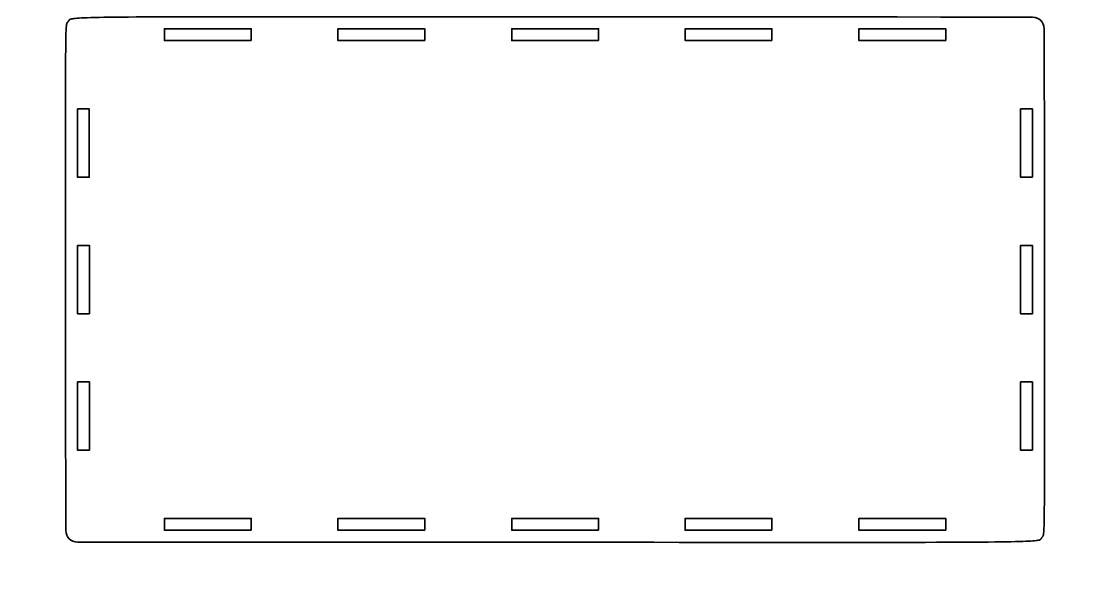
# Model space of a CAD drawing. Header units: inches. Extents: x 9 to 406, y -4 to 400.
# Drawn here: x 10.8 to 281.2, y -4.2 to 134.1 of the extents above; entities that cross this region are included whole.
import ezdxf

# ---------------------------------------------------------------- set-up
doc = ezdxf.new("R2010")
doc.units = ezdxf.units.IN
doc.header["$MEASUREMENT"] = 0
doc.layers.add('_U+0421_U+043B_U+043E_U+0439 1', color=7, linetype='Continuous')

msp = doc.modelspace()

# ---------------------------------------------------------------- linework, layer by layer
at = {"layer": '_U+0421_U+043B_U+043E_U+0439 1', "color": 250, "lineweight": 35, "true_color": 0x373435}
for points in [[(69.01, 129.24), (47, 129.24), (47, 132.24), (69.01, 132.24), (69.01, 129.24)], [(113, 129.24), (90.99, 129.24), (90.99, 132.24), (113, 132.24), (113, 129.24)], [(157.03, 129.24), (135.02, 129.24), (135.02, 132.24), (157.03, 132.24), (157.03, 129.24)], [(200.98, 129.24), (179.01, 129.24), (179.01, 132.24), (200.98, 132.24), (200.98, 129.24)], [(245.01, 129.24), (223, 129.24), (223, 132.24), (245.01, 132.24), (245.01, 129.24)], [(24.98, 111.95), (27.98, 111.95), (27.98, 94.66), (24.98, 94.66), (24.98, 111.95)], [(266.99, 94.66), (263.99, 94.66), (263.99, 111.95), (266.99, 111.95), (266.99, 94.66)], [(28.02, 60.09), (25.02, 60.09), (25.02, 77.38), (28.02, 77.38), (28.02, 60.09)], [(266.99, 60.09), (263.99, 60.09), (263.99, 77.38), (266.99, 77.38), (266.99, 60.09)], [(28.02, 25.52), (25.02, 25.52), (25.02, 42.81), (28.02, 42.81), (28.02, 25.52)], [(266.99, 25.52), (263.99, 25.52), (263.99, 42.81), (266.99, 42.81), (266.99, 25.52)], [(69.01, 5.24), (47, 5.24), (47, 8.23), (69.01, 8.23), (69.01, 5.24)], [(113, 5.24), (90.99, 5.24), (90.99, 8.23), (113, 8.23), (113, 5.24)], [(157.03, 5.24), (135.02, 5.24), (135.02, 8.23), (157.03, 8.23), (157.03, 5.24)], [(200.98, 5.24), (178.97, 5.24), (178.97, 8.23), (200.98, 8.23), (200.98, 5.24)], [(245.01, 5.24), (223, 5.24), (223, 8.23), (245.01, 8.23), (245.01, 5.24)]]:
    msp.add_lwpolyline(points, dxfattribs=at)
msp.add_open_spline([(266.99, 135.23), (10.76, 135.23), (24.1, 135.76), (22.62, 134.07), (21.68, 132.65), (21.99, 141.7), (21.99, 5.24), (22.15, 3.38), (23.24, 2.4), (24.98, 2.24), (281.22, 2.24), (267.87, 1.71), (269.35, 3.4), (270.3, 4.82), (269.99, -4.23), (269.99, 132.24), (269.82, 134.04), (268.82, 135.07), (266.99, 135.23)], degree=3, knots=[0, 0, 0, 0, 1, 1, 1, 2, 2, 2, 3, 3, 3, 4, 4, 4, 5, 5, 5, 6, 6, 6, 6], dxfattribs=at)

doc.saveas('drawing.dxf')
